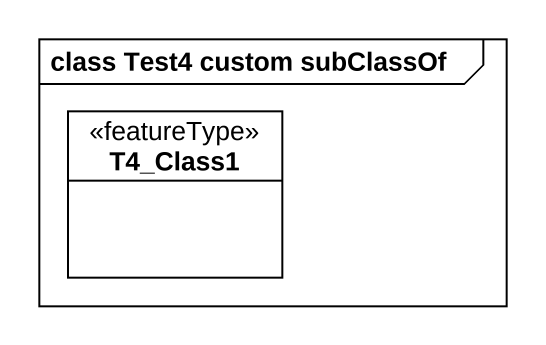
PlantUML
@startuml
mainframe class Test4 custom subClassOf
hide circle
hide empty members
class T4_Class1 <<featureType>>
@enduml
